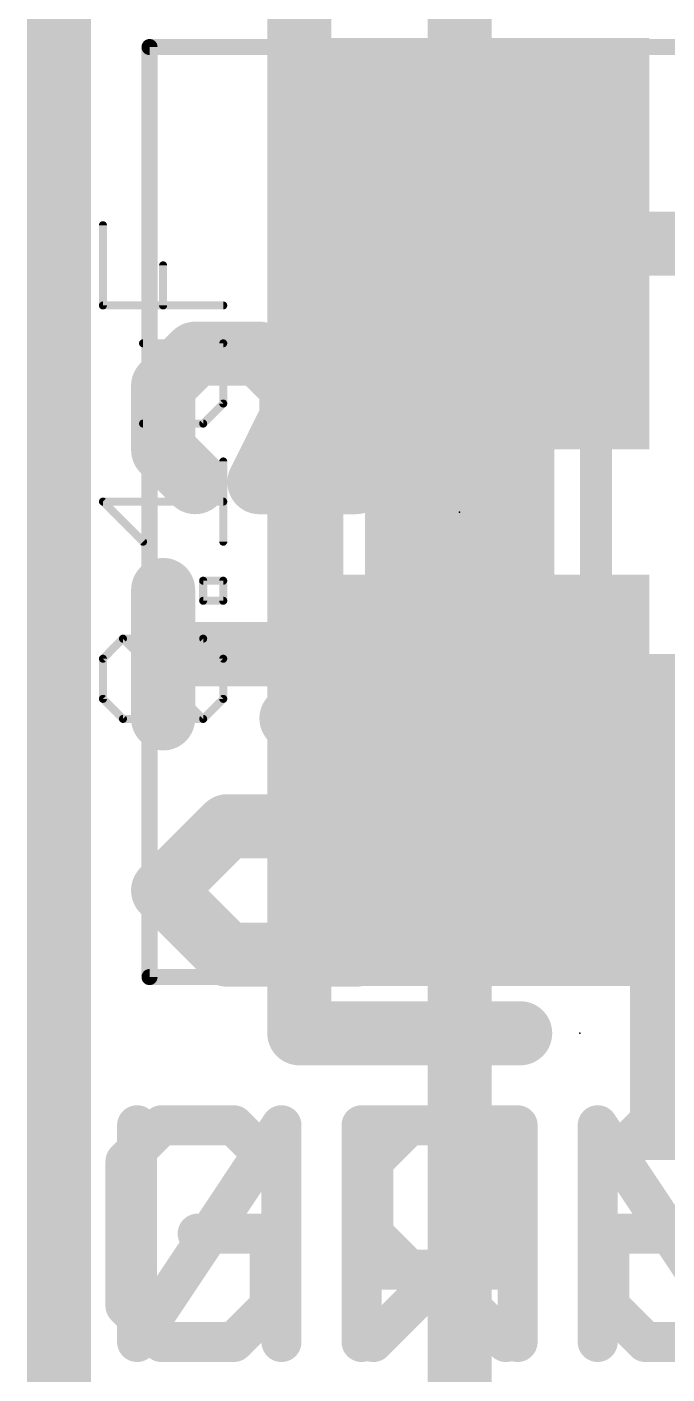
# Model space of a CAD drawing. Extents: x -41 to 66, y -18 to 24.
# Drawn here: x -0.102 to 1.928, y 2.349 to 6.617 of the extents above; entities that cross this region are included whole.
import ezdxf

# ---------------------------------------------------------------- set-up
doc = ezdxf.new("R2010")
doc.units = 0
for name, color, linetype in [('1', 12, 'CONTINUOUS'), ('16', 132, 'CONTINUOUS'), ('20', 53, 'CONTINUOUS'), ('21', 53, 'CONTINUOUS'), ('22', 53, 'CONTINUOUS'), ('23', 53, 'CONTINUOUS'), ('27', 253, 'CONTINUOUS'), ('29', 253, 'CONTINUOUS'), ('30', 253, 'CONTINUOUS'), ('31', 253, 'CONTINUOUS'), ('32', 253, 'CONTINUOUS'), ('35', 253, 'CONTINUOUS'), ('39', 12, 'CONTINUOUS'), ('51', 53, 'CONTINUOUS')]:
    doc.layers.add(name, color=color, linetype=linetype)

# ---------------------------------------------------------------- blocks, each defined once
blk = doc.blocks.new('RECT')
blk.add_solid([(-0.5, -0.5), (0.5, -0.5), (-0.5, 0.5), (0.5, 0.5)])

msp = doc.modelspace()

# ---------------------------------------------------------------- linework, layer by layer
at = {"layer": '1', "const_width": 0.2032}
for points in [[(0, 0), (0, 19.05)], [(1.27, 7.405), (1.27, 5.93)], [(1.27, 5.93), (2.071, 5.93)], [(1.27, 4.23), (1.27, 1.27)]]:
    msp.add_lwpolyline(points, dxfattribs=at)
at = {"layer": '1', "const_width": 0.1016}
for points in [[(1.27, 5.9808, 1), (1.27, 5.8792)], [(1.2192, 5.93, 1), (1.3208, 5.93)], [(1.3208, 4.23, 1), (1.2192, 4.23)]]:
    msp.add_lwpolyline(points, format="xyb", dxfattribs=at)
at = {"layer": '16', "const_width": 0.2032}
for points in [[(0, 0), (0, 19.05)], [(0.4319, 5.5816), (0.3302, 5.4799)], [(0.6353, 5.5816), (0.4319, 5.5816)], [(0.7369, 5.4799), (0.6353, 5.5816)], [(0.9403, 5.5816), (0.9403, 5.1748)], [(0.3302, 5.4799), (0.3302, 5.2765)], [(0.7369, 5.3782), (0.7369, 5.4799)], [(0.6353, 5.1748), (0.7369, 5.3782)], [(0.3302, 5.2765), (0.4319, 5.1748)], [(0.9403, 5.1748), (0.6353, 5.1748)], [(0.3302, 4.4264), (0.3302, 4.8331)], [(0.9403, 4.6298), (0.3302, 4.6298)], [(0.7369, 4.4264), (0.9403, 4.6298)], [(0.3302, 3.8813), (0.5336, 4.0847)], [(0.5336, 4.0847), (0.9403, 4.0847)], [(0.5336, 3.678), (0.3302, 3.8813)], [(0.9403, 3.678), (0.5336, 3.678)]]:
    msp.add_lwpolyline(points, dxfattribs=at)
at = {"layer": '16', "const_width": 0.1016}
for points in [[(0.4319, 5.6324, 1), (0.4319, 5.5308)], [(0.4678, 5.5456, 1), (0.396, 5.6175)], [(0.6712, 5.6175, 1), (0.5993, 5.5456)], [(0.6353, 5.5308, 1), (0.6353, 5.6324)], [(0.9911, 5.5816, 1), (0.8895, 5.5816)], [(0.381, 5.4799, 1), (0.2794, 5.4799)], [(0.2943, 5.5158, 1), (0.3661, 5.4439)], [(0.7877, 5.4799, 1), (0.6861, 5.4799)], [(0.701, 5.4439, 1), (0.7729, 5.5158)], [(0.7824, 5.3555, 1), (0.6915, 5.4009)], [(0.6861, 5.3782, 1), (0.7877, 5.3782)], [(0.3661, 5.3124, 1), (0.2943, 5.2406)], [(0.2794, 5.2765, 1), (0.381, 5.2765)], [(0.396, 5.1389, 1), (0.4678, 5.2107)], [(0.6353, 5.2256, 1), (0.6353, 5.124)], [(0.9403, 5.124, 1), (0.9403, 5.2256)], [(0.5898, 5.1975, 1), (0.6807, 5.1521)], [(0.8895, 5.1748, 1), (0.9911, 5.1748)], [(0.381, 4.8331, 1), (0.2794, 4.8331)], [(0.3302, 4.6806, 1), (0.3302, 4.579)], [(0.9762, 4.5938, 1), (0.9044, 4.6657)], [(0.9403, 4.579, 1), (0.9403, 4.6806)], [(0.701, 4.4623, 1), (0.7729, 4.3905)], [(0.2794, 4.4264, 1), (0.381, 4.4264)], [(0.5336, 4.1355, 1), (0.5336, 4.0339)], [(0.5695, 4.0488, 1), (0.4977, 4.1206)], [(0.9403, 4.0339, 1), (0.9403, 4.1355)], [(0.3661, 3.9173, 1), (0.2943, 3.8454)], [(0.2943, 3.9173, 1), (0.3661, 3.8454)], [(0.5336, 3.7288, 1), (0.5336, 3.6272)], [(0.4977, 3.6421, 1), (0.5695, 3.7139)], [(0.9403, 3.6272, 1), (0.9403, 3.7288)]]:
    msp.add_lwpolyline(points, format="xyb", dxfattribs=at)
at = {"layer": '20', "const_width": 0.2032}
msp.add_lwpolyline([(0, 19.05), (0, 0)], dxfattribs=at)
at = {"layer": '21'}
for points, const_width in [([(1.2421, 5.1753, 1), (1.2421, 4.9848)], 0.1905), ([(1.2979, 4.9848, 1), (1.2979, 5.1753)], 0.1905), ([(0.3253, 3.1692, 1), (0.3253, 3.1057)], 0.0635), ([(0.3477, 3.115, 1), (0.3028, 3.1599)], 0.0635), ([(0.5765, 3.1599, 1), (0.5316, 3.115)], 0.0635), ([(0.5541, 3.1057, 1), (0.5541, 3.1692)], 0.0635), ([(0.991, 3.1375, 1), (0.9275, 3.1375)], 0.0635), ([(0.9593, 3.1692, 1), (0.9593, 3.1057)], 0.0635), ([(1.3249, 3.1599, 1), (1.28, 3.115)], 0.0635), ([(1.3025, 3.1057, 1), (1.3025, 3.1692)], 0.0635), ([(1.7395, 3.1375, 1), (1.676, 3.1375)], 0.0635), ([(1.7341, 3.1551, 1), (1.6813, 3.1199)], 0.0635), ([(0.2426, 3.0231, 1), (0.1791, 3.0231)], 0.0635), ([(0.1884, 3.0455, 1), (0.2333, 3.0006)], 0.0635), ([(0.646, 3.0006, 1), (0.6909, 3.0455)], 0.0635), ([(1.4486, 3.0231, 1), (1.3851, 3.0231)], 0.0635), ([(1.3944, 3.0006, 1), (1.4393, 3.0455)], 0.0635), ([(0.4397, 2.826, 1), (0.4397, 2.7625)], 0.0635), ([(0.7002, 2.7943, 1), (0.6367, 2.7943)], 0.0635), ([(0.6685, 2.7625, 1), (0.6685, 2.826)], 0.0635), ([(1.3851, 2.7943, 1), (1.4486, 2.7943)], 0.0635), ([(1.4393, 2.7718, 1), (1.3944, 2.8167)], 0.0635), ([(0.9593, 2.7116, 1), (0.9593, 2.6481)], 0.0635), ([(1.2105, 2.7023, 1), (1.1656, 2.6574)], 0.0635), ([(1.28, 2.7023, 1), (1.3249, 2.6574)], 0.0635), ([(1.3025, 2.6481, 1), (1.3025, 2.7116)], 0.0635), ([(0.2333, 2.5879, 1), (0.1884, 2.543)], 0.0635), ([(0.6909, 2.543, 1), (0.646, 2.5879)], 0.0635), ([(0.1791, 2.5655, 1), (0.2426, 2.5655)], 0.0635), ([(0.6367, 2.5655, 1), (0.7002, 2.5655)], 0.0635), ([(0.3253, 2.4829, 1), (0.3253, 2.4194)], 0.0635), ([(0.3028, 2.4286, 1), (0.3477, 2.4736)], 0.0635), ([(0.5316, 2.4736, 1), (0.5765, 2.4286)], 0.0635), ([(0.5541, 2.4194, 1), (0.5541, 2.4829)], 0.0635), ([(0.9275, 2.4511, 1), (0.991, 2.4511)], 0.0635), ([(1.3944, 2.4286, 1), (1.4393, 2.4736)], 0.0635), ([(1.676, 2.4511, 1), (1.7395, 2.4511)], 0.0635)]:
    msp.add_lwpolyline(points, format="xyb", dxfattribs=dict(at, const_width=const_width))
for points, const_width in [([(1.2979, 5.08), (1.2421, 5.08)], 0.381), ([(0.3253, 3.1375), (0.2109, 3.0231)], 0.127), ([(0.5541, 3.1375), (0.3253, 3.1375)], 0.127), ([(0.6685, 3.0231), (0.5541, 3.1375)], 0.127), ([(0.9593, 2.4511), (0.9593, 3.1375)], 0.127), ([(0.9593, 3.1375), (1.3025, 3.1375)], 0.127), ([(1.3025, 3.1375), (1.4169, 3.0231)], 0.127), ([(1.7077, 2.4511), (1.7077, 3.1375)], 0.127), ([(1.7077, 3.1375), (2.1653, 2.4511)], 0.127), ([(0.2109, 3.0231), (0.2109, 2.5655)], 0.127), ([(1.4169, 3.0231), (1.4169, 2.7943)], 0.127), ([(0.6685, 2.7943), (0.4397, 2.7943)], 0.127), ([(0.6685, 2.5655), (0.6685, 2.7943)], 0.127), ([(1.4169, 2.7943), (1.3025, 2.6799)], 0.127), ([(1.3025, 2.6799), (0.9593, 2.6799)], 0.127), ([(1.1881, 2.6799), (1.4169, 2.4511)], 0.127), ([(0.2109, 2.5655), (0.3253, 2.4511)], 0.127), ([(0.5541, 2.4511), (0.6685, 2.5655)], 0.127), ([(0.3253, 2.4511), (0.5541, 2.4511)], 0.127)]:
    msp.add_lwpolyline(points, dxfattribs=dict(at, const_width=const_width))
at = {"layer": '22'}
for points, const_width in [([(0.762, 15.529), (0.762, 3.429)], 0.2032), ([(0.762, 3.429), (1.462, 3.429)], 0.2032), ([(0.7053, 3.1375), (0.2477, 2.4511)], 0.127), ([(0.2477, 2.4511), (0.2477, 3.1375)], 0.127), ([(0.7053, 2.4511), (0.7053, 3.1375)], 0.127), ([(1.1105, 3.1375), (0.9961, 3.0231)], 0.127), ([(1.4537, 3.1375), (1.1105, 3.1375)], 0.127), ([(1.4537, 2.4511), (1.4537, 3.1375)], 0.127), ([(1.7445, 3.0231), (1.8589, 3.1375)], 0.127), ([(1.8589, 3.1375), (2.0877, 3.1375)], 0.127), ([(0.9961, 3.0231), (0.9961, 2.7943)], 0.127), ([(0.9961, 2.7943), (1.1105, 2.6799)], 0.127), ([(1.7445, 2.5655), (1.7445, 2.7943)], 0.127), ([(1.7445, 2.7943), (1.9733, 2.7943)], 0.127), ([(1.2249, 2.6799), (0.9961, 2.4511)], 0.127), ([(1.1105, 2.6799), (1.4537, 2.6799)], 0.127), ([(1.8589, 2.4511), (1.7445, 2.5655)], 0.127), ([(2.0877, 2.4511), (1.8589, 2.4511)], 0.127)]:
    msp.add_lwpolyline(points, dxfattribs=dict(at, const_width=const_width))
for points, const_width in [([(0.762, 3.4798, 1), (0.762, 3.3782)], 0.1016), ([(1.462, 3.3782, 1), (1.462, 3.4798)], 0.1016), ([(0.7112, 3.429, 1), (0.8128, 3.429)], 0.1016), ([(0.2794, 3.1375, 1), (0.216, 3.1375)], 0.0635), ([(0.737, 3.1375, 1), (0.6735, 3.1375)], 0.0635), ([(0.7317, 3.1199, 1), (0.6789, 3.1551)], 0.0635), ([(1.1105, 3.1692, 1), (1.1105, 3.1057)], 0.0635), ([(1.133, 3.115, 1), (1.0881, 3.1599)], 0.0635), ([(1.4855, 3.1375, 1), (1.422, 3.1375)], 0.0635), ([(1.4537, 3.1057, 1), (1.4537, 3.1692)], 0.0635), ([(1.8589, 3.1692, 1), (1.8589, 3.1057)], 0.0635), ([(1.8814, 3.115, 1), (1.8365, 3.1599)], 0.0635), ([(1.0279, 3.0231, 1), (0.9644, 3.0231)], 0.0635), ([(0.9737, 3.0455, 1), (1.0186, 3.0006)], 0.0635), ([(1.7221, 3.0455, 1), (1.767, 3.0006)], 0.0635), ([(1.0186, 2.8167, 1), (0.9737, 2.7718)], 0.0635), ([(0.9644, 2.7943, 1), (1.0279, 2.7943)], 0.0635), ([(1.7445, 2.826, 1), (1.7445, 2.7625)], 0.0635), ([(1.7763, 2.7943, 1), (1.7128, 2.7943)], 0.0635), ([(1.1105, 2.7116, 1), (1.1105, 2.6481)], 0.0635), ([(1.0881, 2.6574, 1), (1.133, 2.7023)], 0.0635), ([(1.2474, 2.6574, 1), (1.2025, 2.7023)], 0.0635), ([(1.4537, 2.6481, 1), (1.4537, 2.7116)], 0.0635), ([(1.767, 2.5879, 1), (1.7221, 2.543)], 0.0635), ([(1.7128, 2.5655, 1), (1.7763, 2.5655)], 0.0635), ([(0.2213, 2.4687, 1), (0.2741, 2.4335)], 0.0635), ([(0.216, 2.4511, 1), (0.2794, 2.4511)], 0.0635), ([(0.6735, 2.4511, 1), (0.737, 2.4511)], 0.0635), ([(0.9737, 2.4736, 1), (1.0186, 2.4286)], 0.0635), ([(1.422, 2.4511, 1), (1.4855, 2.4511)], 0.0635), ([(1.8589, 2.4829, 1), (1.8589, 2.4194)], 0.0635), ([(1.8365, 2.4286, 1), (1.8814, 2.4736)], 0.0635)]:
    msp.add_lwpolyline(points, format="xyb", dxfattribs=dict(at, const_width=const_width))
at = {"layer": '23'}
for p in [(1.27, 5.08), (1.651, 3.429)]:
    msp.add_point(p, dxfattribs=at)
at = {"layer": '27', "const_width": 0.0254}
for points in [[(0.1394, 5.7345), (0.1394, 5.9887)], [(0.33, 5.7345), (0.33, 5.8616)], [(0.5207, 5.7345), (0.1394, 5.7345)], [(0.5207, 5.6145), (0.2665, 5.6145)], [(0.5207, 5.4238), (0.5207, 5.6145)], [(0.4571, 5.3603), (0.5207, 5.4238)], [(0.2665, 5.3603), (0.4571, 5.3603)], [(0.5207, 4.9861), (0.5207, 5.2403)], [(0.2665, 4.9861), (0.1394, 5.1132)], [(0.1394, 5.1132), (0.5207, 5.1132)], [(0.4571, 4.799), (0.4571, 4.8625)], [(0.4571, 4.8625), (0.5207, 4.8625)], [(0.5207, 4.8625), (0.5207, 4.799)], [(0.5207, 4.799), (0.4571, 4.799)], [(0.1394, 4.6154), (0.2029, 4.679)], [(0.2029, 4.679), (0.4571, 4.679)], [(0.4571, 4.4248), (0.2029, 4.679)], [(0.4571, 4.679), (0.5207, 4.6154)], [(0.1394, 4.4883), (0.1394, 4.6154)], [(0.5207, 4.6154), (0.5207, 4.4883)], [(0.2029, 4.4248), (0.1394, 4.4883)], [(0.5207, 4.4883), (0.4571, 4.4248)], [(0.4571, 4.4248), (0.2029, 4.4248)]]:
    msp.add_lwpolyline(points, dxfattribs=at)
at = {"layer": '27', "const_width": 0.0127}
for points in [[(0.1457, 5.9887, 1), (0.133, 5.9887)], [(0.3364, 5.8616, 1), (0.3237, 5.8616)], [(0.1394, 5.7408, 1), (0.1394, 5.7281)], [(0.133, 5.7345, 1), (0.1457, 5.7345)], [(0.3237, 5.7345, 1), (0.3364, 5.7345)], [(0.5207, 5.7281, 1), (0.5207, 5.7408)], [(0.2665, 5.6208, 1), (0.2665, 5.6081)], [(0.5271, 5.6145, 1), (0.5144, 5.6145)], [(0.5207, 5.6081, 1), (0.5207, 5.6208)], [(0.5144, 5.4238, 1), (0.5271, 5.4238)], [(0.5252, 5.4193, 1), (0.5162, 5.4283)], [(0.2665, 5.3666, 1), (0.2665, 5.3539)], [(0.4527, 5.3648, 1), (0.4616, 5.3558)], [(0.4571, 5.3539, 1), (0.4571, 5.3666)], [(0.5271, 5.2403, 1), (0.5144, 5.2403)], [(0.1439, 5.1177, 1), (0.1349, 5.1087)], [(0.1394, 5.1195, 1), (0.1394, 5.1068)], [(0.5207, 5.1068, 1), (0.5207, 5.1195)], [(0.262, 4.9816, 1), (0.271, 4.9906)], [(0.5144, 4.9861, 1), (0.5271, 4.9861)], [(0.4571, 4.8689, 1), (0.4571, 4.8562)], [(0.4635, 4.8625, 1), (0.4508, 4.8625)], [(0.5271, 4.8625, 1), (0.5144, 4.8625)], [(0.5207, 4.8562, 1), (0.5207, 4.8689)], [(0.4571, 4.8053, 1), (0.4571, 4.7926)], [(0.4508, 4.799, 1), (0.4635, 4.799)], [(0.5144, 4.799, 1), (0.5271, 4.799)], [(0.5207, 4.7926, 1), (0.5207, 4.8053)], [(0.2029, 4.6853, 1), (0.2029, 4.6726)], [(0.2074, 4.6835, 1), (0.1984, 4.6745)], [(0.2074, 4.6745, 1), (0.1984, 4.6835)], [(0.4616, 4.6835, 1), (0.4527, 4.6745)], [(0.4571, 4.6726, 1), (0.4571, 4.6853)], [(0.1457, 4.6154, 1), (0.133, 4.6154)], [(0.1349, 4.6199, 1), (0.1439, 4.6109)], [(0.5271, 4.6154, 1), (0.5144, 4.6154)], [(0.5162, 4.6109, 1), (0.5252, 4.6199)], [(0.1439, 4.4928, 1), (0.1349, 4.4838)], [(0.133, 4.4883, 1), (0.1457, 4.4883)], [(0.5144, 4.4883, 1), (0.5271, 4.4883)], [(0.5252, 4.4838, 1), (0.5162, 4.4928)], [(0.2029, 4.4311, 1), (0.2029, 4.4184)], [(0.1984, 4.4203, 1), (0.2074, 4.4293)], [(0.4527, 4.4293, 1), (0.4616, 4.4203)], [(0.4527, 4.4203, 1), (0.4616, 4.4293)], [(0.4571, 4.4184, 1), (0.4571, 4.4311)]]:
    msp.add_lwpolyline(points, format="xyb", dxfattribs=at)
at = {"layer": '39', "const_width": 0.0508}
for points in [[(0.287, 3.607), (0.287, 6.553)], [(0.287, 6.553), (2.253, 6.553)], [(2.253, 3.607), (0.287, 3.607)]]:
    msp.add_lwpolyline(points, dxfattribs=at)
at = {"layer": '39', "const_width": 0.0254}
for points in [[(0.2997, 6.553, 1), (0.2743, 6.553)], [(0.287, 6.5657, 1), (0.287, 6.5403)], [(0.287, 3.6197, 1), (0.287, 3.5943)], [(0.2743, 3.607, 1), (0.2997, 3.607)]]:
    msp.add_lwpolyline(points, format="xyb", dxfattribs=at)
at = {"layer": '51', "const_width": 0.1016}
for points in [[(0.851, 5.436), (0.851, 4.724)], [(1.702, 5.436), (1.702, 4.724)]]:
    msp.add_lwpolyline(points, dxfattribs=at)
at = {"layer": '51', "const_width": 0.0508}
for points in [[(0.8764, 5.436, 1), (0.8256, 5.436)], [(1.7274, 5.436, 1), (1.6766, 5.436)], [(0.8256, 4.724, 1), (0.8764, 4.724)], [(1.6766, 4.724, 1), (1.7274, 4.724)]]:
    msp.add_lwpolyline(points, format="xyb", dxfattribs=at)

# ---------------------------------------------------------------- block references
at = {"layer": '1', "xscale": 1.1, "rotation": 270}
for p in [(1.27, 5.93), (1.27, 4.23)]:
    msp.add_blockref('RECT', p, dxfattribs=at)
at = {"layer": '16', "xscale": 1.8, "yscale": 1.4, "rotation": 180}
msp.add_blockref('RECT', (2.812, 3.829), dxfattribs=at)
at = {"layer": '29', "xscale": 1.3032, "yscale": 1.2032, "rotation": 270}
for p in [(1.27, 5.93), (1.27, 4.23)]:
    msp.add_blockref('RECT', p, dxfattribs=at)
at = {"layer": '30', "xscale": 2.0032, "yscale": 1.6032, "rotation": 180}
msp.add_blockref('RECT', (2.812, 3.829), dxfattribs=at)
at = {"layer": '31', "xscale": 1.1, "rotation": 270}
for p in [(1.27, 5.93), (1.27, 4.23)]:
    msp.add_blockref('RECT', p, dxfattribs=at)
at = {"layer": '32', "xscale": 1.8, "yscale": 1.4, "rotation": 180}
msp.add_blockref('RECT', (2.812, 3.829), dxfattribs=at)
at = {"layer": '35', "xscale": 0.3998, "yscale": 0.6, "rotation": 270}
msp.add_blockref('RECT', (1.27, 5.08), dxfattribs=at)
at = {"layer": '51', "xscale": 0.5001, "yscale": 0.95, "rotation": 270}
for p in [(1.2751, 5.6682), (1.2751, 4.4998)]:
    msp.add_blockref('RECT', p, dxfattribs=at)

doc.saveas('drawing.dxf')
